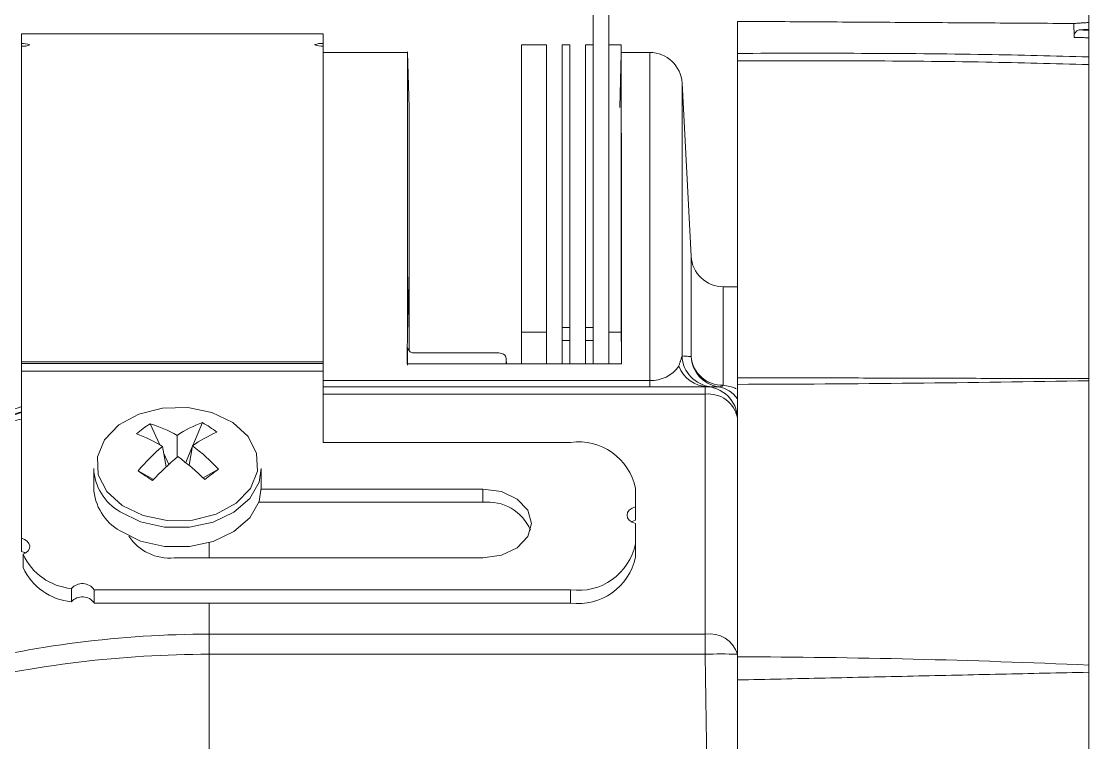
# Model space of a CAD drawing. Extents: x 8 to 113, y 2 to 87.
# Drawn here: x 78.797 to 80.848, y 38.852 to 40.237 of the extents above; entities that cross this region are included whole.
import ezdxf

# ---------------------------------------------------------------- set-up
doc = ezdxf.new("R2010")
doc.units = 0
doc.header["$MEASUREMENT"] = 0
doc.layers.add('OBJECT', color=7, linetype='CONTINUOUS')

msp = doc.modelspace()

# ---------------------------------------------------------------- linework, layer by layer
at = {"layer": 'OBJECT', "linetype": 'Continuous', "lineweight": 15}
for p, q in [((80.8476, 36.0251), (80.8476, 44.9977)), ((79.8954, 40.1612), (79.8954, 40.3427)), ((79.9254, 40.1612), (79.9254, 40.3427)), ((80.1726, 40.2375), (80.1726, 40.176)), ((79.3767, 40.2137), (78.7967, 40.2137)), ((78.7967, 40.1949), (78.7967, 40.2137)), ((79.3767, 40.1949), (79.3767, 40.2137)), ((78.7967, 40.1898), (78.7967, 40.1949)), ((78.7967, 39.5835), (78.7967, 40.1898)), ((79.3767, 40.1898), (79.3767, 40.1949)), ((79.3767, 39.5835), (79.3767, 40.1898)), ((79.5389, 40.1777), (79.3767, 40.1777)), ((79.5417, 40.072), (79.5389, 40.1776)), ((79.8056, 40.1927), (79.7576, 40.1927)), ((79.7576, 39.6405), (79.7576, 40.1927)), ((79.8056, 39.6405), (79.8056, 40.1927)), ((79.8505, 40.1927), (79.8356, 40.1927)), ((79.8356, 39.6494), (79.8356, 40.1927)), ((79.8505, 39.6494), (79.8505, 40.1927)), ((79.8954, 40.1927), (79.8805, 40.1927)), ((79.8805, 39.6494), (79.8805, 40.1927)), ((79.9494, 40.1927), (79.9254, 40.1927)), ((79.9494, 40.1927), (79.9494, 39.6405)), ((80.0043, 40.1777), (79.9494, 40.1777)), ((80.0043, 39.5476), (80.0043, 40.1777)), ((79.8954, 39.6494), (79.8954, 40.1612)), ((79.9254, 40.1612), (79.9254, 39.6405)), ((79.9494, 40.1758), (79.9467, 40.0719)), ((80.1726, 40.1614), (80.1726, 39.5449)), ((80.0836, 39.7865), (80.0662, 40.119)), ((80.0662, 40.119), (80.0662, 39.5948)), ((79.5417, 39.6381), (79.5417, 40.0727)), ((80.0836, 39.5937), (80.0836, 39.7865)), ((79.5385, 39.7587), (79.5417, 39.6381)), ((80.1726, 39.7277), (80.1455, 39.7277)), ((80.1455, 39.7277), (80.1455, 39.5387)), ((79.8356, 39.6494), (79.8505, 39.6494)), ((79.8356, 39.6243), (79.8356, 39.6494)), ((79.8505, 39.6494), (79.8505, 39.6243)), ((79.8805, 39.6494), (79.8954, 39.6494)), ((79.8805, 39.6243), (79.8805, 39.6494)), ((79.8954, 39.6494), (79.8954, 39.6243)), ((79.7576, 39.6405), (79.8056, 39.6405)), ((79.7576, 39.6405), (79.7576, 39.5798)), ((79.8056, 39.6405), (79.8056, 39.5798)), ((79.8505, 39.6243), (79.8356, 39.6243)), ((79.8356, 39.6243), (79.8356, 39.5798)), ((79.8505, 39.6243), (79.8505, 39.5798)), ((79.8954, 39.6243), (79.8805, 39.6243)), ((79.8805, 39.6243), (79.8805, 39.5798)), ((79.8954, 39.6243), (79.8954, 39.5798)), ((79.9494, 39.6405), (79.9254, 39.6405)), ((79.9254, 39.5798), (79.9254, 39.6405)), ((79.9494, 39.6226), (79.9494, 39.6405)), ((78.7967, 39.5807), (78.7967, 39.5835)), ((78.7967, 39.5835), (79.3767, 39.5835)), ((79.3767, 39.5807), (79.3767, 39.5835)), ((78.7967, 39.5658), (78.7967, 39.5807)), ((78.7967, 39.5807), (79.3767, 39.5807)), ((78.7967, 39.2449), (78.7967, 39.5658)), ((78.7967, 39.5658), (79.3767, 39.5658)), ((79.3767, 39.5658), (79.3767, 39.5807)), ((79.3767, 39.5658), (79.3767, 39.4287)), ((79.5383, 39.5798), (79.9501, 39.5798)), ((79.3767, 39.5476), (80.0043, 39.5476)), ((80.0043, 39.5476), (80.0043, 39.5359)), ((80.2449, 39.553), (80.1726, 39.5531)), ((79.3767, 39.5359), (80.1106, 39.5359)), ((80.0043, 39.5359), (79.3767, 39.5359)), ((80.1106, 39.5216), (79.3767, 39.5216)), ((80.0043, 39.5359), (80.1158, 39.536)), ((80.1106, 39.5216), (80.1106, 39.5359)), ((80.1106, 39.0606), (80.1106, 39.5216)), ((80.1726, 39.5403), (80.1726, 39.0172)), ((79.0441, 39.4646), (79.0626, 39.4243)), ((79.1446, 39.4668), (79.1263, 39.423)), ((79.096, 39.4002), (79.0958, 39.4422)), ((79.0679, 39.4213), (79.0749, 39.3817)), ((79.125, 39.4201), (79.1125, 39.3901)), ((79.1255, 39.4225), (79.1189, 39.3849)), ((79.3767, 39.4287), (79.8517, 39.4287)), ((79.0703, 39.4076), (79.0801, 39.3864)), ((78.9357, 39.3787), (78.9357, 39.3417)), ((79.1753, 39.3773), (79.146, 39.3608)), ((79.2577, 39.3417), (79.2577, 39.3787)), ((79.0211, 39.374), (79.0508, 39.3578)), ((79.2576, 39.3393), (79.6832, 39.3393)), ((79.6832, 39.3138), (79.6832, 39.3393)), ((79.9767, 39.305), (79.9767, 39.3404)), ((79.2528, 39.3138), (79.6832, 39.3138)), ((79.9767, 39.305), (79.9767, 39.2795)), ((79.9767, 39.2343), (79.9767, 39.2732)), ((78.7967, 39.2449), (78.7967, 39.2194)), ((79.1576, 39.2363), (79.1576, 39.2071)), ((79.9767, 39.2343), (79.9767, 39.2088)), ((78.8, 39.214), (78.8, 39.1886)), ((79.6832, 39.2071), (79.0902, 39.2071)), ((78.893, 39.1228), (78.893, 39.1483)), ((78.9366, 39.1459), (78.9366, 39.1204)), ((78.9366, 39.1459), (79.8517, 39.1459)), ((79.8517, 39.1204), (79.8517, 39.1459)), ((78.9366, 39.1204), (79.8517, 39.1204)), ((79.1576, 39.1204), (79.1576, 39.0606)), ((79.1576, 39.0606), (79.1576, 39.0221)), ((79.1576, 39.0606), (80.1106, 39.0606)), ((80.1106, 39.0606), (80.1106, 39.0221)), ((79.1576, 39.0221), (79.1576, 38.8122)), ((80.1106, 39.0221), (79.1576, 39.0221))]:
    msp.add_line(p, q, dxfattribs=at)
at = {"layer": 'OBJECT', "linetype": 'Continuous', "lineweight": 15, "flags": 128}
for points in [[(78.7967, 39.4864), (78.6576, 39.44), (78.6576, 39.44), (78.6576, 39.44)], [(78.9905, 39.3075), (79.0306, 39.2882), (79.0771, 39.2786), (79.1255, 39.2797), (79.1711, 39.2912), (79.2094, 39.3122), (79.2367, 39.3405), (79.2503, 39.3734), (79.2488, 39.4076), (79.2325, 39.4399), (79.2028, 39.467), (79.1628, 39.4863), (79.1163, 39.4959), (79.0678, 39.4948), (79.0222, 39.4833), (78.9839, 39.4623), (78.9566, 39.434), (78.9431, 39.4011), (78.9445, 39.3668), (78.9609, 39.3346), (78.9905, 39.3075)], [(78.9863, 39.2958), (79.0258, 39.2765), (79.0715, 39.2662), (79.1195, 39.266), (79.1655, 39.2758), (79.2053, 39.2947), (79.2355, 39.321), (79.2534, 39.3525), (79.2577, 39.3787)], [(78.9863, 39.2588), (79.0258, 39.2395), (79.0715, 39.2292), (79.1195, 39.229), (79.1655, 39.2388), (79.2053, 39.2577), (79.2355, 39.284), (79.2534, 39.3155), (79.2577, 39.3417)], [(79.6832, 39.3393), (79.719, 39.3343), (79.7493, 39.3199), (79.7696, 39.2985), (79.7767, 39.2732), (79.7696, 39.2479), (79.7493, 39.2264), (79.719, 39.2121), (79.6832, 39.2071)], [(79.9767, 39.2732), (79.9701, 39.2756), (79.9649, 39.2793), (79.9616, 39.2839), (79.9605, 39.2891), (79.9616, 39.2942), (79.9649, 39.2989), (79.9701, 39.3026), (79.9767, 39.305)], [(79.9687, 39.2764), (79.9701, 39.2771), (79.9767, 39.2795)], [(78.7967, 39.2449), (78.8029, 39.2426), (78.8079, 39.2393), (78.8113, 39.235), (78.8128, 39.2302), (78.8123, 39.2253), (78.8099, 39.2208), (78.8056, 39.2169), (78.8, 39.214)], [(78.7967, 39.2194), (78.8029, 39.2172), (78.8046, 39.2162)]]:
    msp.add_lwpolyline(points, dxfattribs=at)
at = {"layer": 'OBJECT', "linetype": 'Continuous', "lineweight": 15}
for centre, radius, start, end in [((80.8326, 40.2083), 0.0131, 104.0616, 187.6496), ((78.7994, 40.1582), 0.0368, 68.44, 94.1709), ((78.7999, 40.2227), 0.0331, 264.503, 293.1917), ((79.3742, 40.2259), 0.0362, 247.6714, 273.8772), ((79.3738, 40.1558), 0.0392, 85.7481, 109.5444), ((80.0043, 40.1157), 0.062, 3, 90), ((80.1455, 39.7897), 0.062, 183, 270), ((79.5516, 39.6144), 0.0136, 193.9531, 278.8681), ((80.1281, 39.5975), 0.062, 182.5108, 264.8717), ((80.1455, 39.5967), 0.062, 182.7994, 260.9516), ((80.1437, 39.5991), 0.0603, 185.1121, 271.7203), ((80.0067, 39.6124), 0.0648, 267.8546, 325.3299), ((80.1164, 39.5959), 0.0599, 199.9389, 269.4294), ((80.062, 82.2427), 42.7025, 270.14833, 271.05407), ((80.1106, 39.4739), 0.062, 1.1517, 89.9957), ((80.1167, 39.4652), 0.0568, 10.0798, 96.1484), ((80.1092, 38.5933), 0.9425, 88.3821, 89.1853), ((80.1369, 39.5482), 0.0128, 264.8325, 312.1191), ((80.1293, 39.4841), 0.0518, 33.3661, 82.7843), ((79.0895, 38.4041), 1.1222, 105.1246, 112.6315), ((79.1454, 39.3027), 0.191, 122.0142, 131.8138), ((78.9814, 39.2494), 0.2242, 59.3222, 73.7606), ((79.2163, 39.2638), 0.2153, 109.4637, 124.0336), ((79.0496, 39.294), 0.1972, 51.5108, 61.1938), ((78.9276, 39.1915), 0.2692, 58.588, 70.3695), ((79.2748, 39.2076), 0.2617, 113.0567, 124.7892), ((79.3192, 39.1253), 0.3883, 130.334, 140.1596), ((78.8957, 39.1187), 0.3809, 42.7657, 52.8973), ((79.8673, 39.3183), 0.1116, 11.4218, 98.0495), ((79.4248, 39.0053), 0.5139, 129.5502, 137.0246), ((78.8036, 39.0021), 0.4959, 45.8157, 53.6478), ((79.0367, 39.3834), 0.1011, 182.7049, 240.144), ((77.7241, 41.282), 2.3945, 306.5237, 307.3042), ((81.24, 42.6777), 3.9797, 236.1127, 236.5919), ((79.0367, 39.3464), 0.1011, 182.7049, 240.144), ((79.6933, 39.2257), 0.0887, 23.0745, 96.5384), ((79.0816, 39.3006), 0.0939, 213.3129, 275.2259), ((79.8673, 39.2564), 0.1116, 261.9505, 348.5782), ((78.9029, 39.2609), 0.113, 204.4774, 264.9939), ((79.8673, 39.2309), 0.1116, 261.9505, 348.5782), ((78.9029, 39.2354), 0.113, 204.4774, 264.9939), ((78.9139, 39.13), 0.0277, 34.9613, 138.8585), ((78.9139, 39.1046), 0.0277, 34.9613, 138.8585), ((79.1579, 37.0653), 1.9953, 90.0086, 104.5552), ((80.1194, 39.0057), 0.0556, 17.0331, 99.1637), ((79.1602, 36.9101), 2.112, 90.0703, 103.7166), ((80.1409, 38.0916), 0.931, 88.0509, 91.8659), ((80.1252, 22.7944), 16.2228, 87.44778, 89.83258)]:
    msp.add_arc(centre, radius, start, end, dxfattribs=at)
for points in [[(80.1726, 40.2375), (80.8192, 40.2334)], [(80.8476, 40.2353), (80.8192, 40.2334)], [(80.8192, 40.2334), (80.8196, 40.2065)], [(80.8294, 40.221), (80.8476, 40.2222)], [(80.8294, 40.221), (80.8476, 40.2206)], [(80.8476, 40.206), (80.8196, 40.2065)], [(78.8129, 40.1923), (78.8129, 40.1924)], [(79.3607, 40.1928), (79.3605, 40.1924)], [(79.5417, 39.6381), (79.5417, 39.6294)], [(79.5417, 39.6294), (79.5417, 39.6294)], [(79.5417, 39.6053), (79.5417, 39.6294)], [(79.7131, 39.6008), (79.5537, 39.601)], [(79.7287, 39.5798), (79.7284, 39.5905)], [(80.06, 39.5755), (80.0662, 39.5948)], [(80.2452, 39.553), (80.8476, 39.5513)], [(80.1106, 39.5359), (80.1158, 39.536)], [(80.1226, 39.5358), (80.1158, 39.536)], [(78.6645, 39.4533), (78.7967, 39.4975)], [(80.1158, 38.6868), (80.1106, 39.0221)], [(80.8476, 38.9875), (80.1726, 38.9726)]]:
    msp.add_open_spline(points, degree=1, dxfattribs=at)
for points, knots in [([(79.5385, 39.7587), (79.5386, 39.8016), (79.5387, 39.8877), (79.5388, 39.9913), (79.5388, 40.0746), (79.5389, 40.1346), (79.5389, 40.1678), (79.5389, 40.1816), (79.5389, 40.1776), (79.5389, 40.1776)], [0, 0, 0, 0, 0.164124, 0.329387, 0.498245, 0.668344, 0.832468, 0.997732, 1, 1, 1, 1]), ([(80.1726, 40.176), (80.3317, 40.1763), (80.5567, 40.1767), (80.7817, 40.171), (80.8476, 40.1693)], [0, 0, 0, 0, 0.707204, 1, 1, 1, 1]), ([(79.9494, 40.1758), (79.9494, 40.175), (79.9494, 40.1734), (79.9495, 40.1423), (79.9495, 40.0886), (79.9496, 40.0103), (79.9497, 39.9023), (79.9498, 39.763), (79.95, 39.641), (79.9501, 39.5798)], [0, 0, 0, 0, 0.113769, 0.250999, 0.38823, 0.529447, 0.670665, 0.834511, 1, 1, 1, 1]), ([(80.1726, 40.1614), (80.1726, 40.1617), (80.1726, 40.1622), (80.1726, 40.1651), (80.1726, 40.1691), (80.1726, 40.173), (80.1726, 40.1753), (80.1726, 40.176)], [0, 0, 0, 0, 0.227366, 0.454733, 0.682099, 0.909464, 1, 1, 1, 1]), ([(80.8476, 40.1546), (80.7817, 40.1563), (80.5567, 40.1622), (80.3317, 40.1618), (80.1726, 40.1614)], [0, 0, 0, 0, 0.292954, 1, 1, 1, 1]), ([(79.5383, 39.5798), (79.5383, 39.5937), (79.5384, 39.6217), (79.5384, 39.6618), (79.5385, 39.7082), (79.5385, 39.7395), (79.5385, 39.7587)], [0, 0, 0, 0, 0.218765, 0.43753, 0.656295, 1, 1, 1, 1]), ([(79.5384, 39.6112), (79.5384, 39.6078), (79.5384, 39.5965), (79.5384, 39.585), (79.5384, 39.577)], [0, 0, 0, 0, 0.298618, 1, 1, 1, 1]), ([(79.7284, 39.5905), (79.7282, 39.592), (79.7276, 39.5947), (79.724, 39.598), (79.7195, 39.6), (79.7157, 39.6007), (79.7136, 39.6008), (79.7131, 39.6008)], [0, 0, 0, 0, 0.29148, 0.56099, 0.754894, 0.949736, 1, 1, 1, 1]), ([(79.7284, 39.5798), (79.7284, 39.5808), (79.7284, 39.5838), (79.7284, 39.5874), (79.7284, 39.59), (79.7284, 39.5905)], [0, 0, 0, 0, 0.28187, 0.850451, 1, 1, 1, 1]), ([(80.0662, 39.5948), (80.0685, 39.5947), (80.0753, 39.5943), (80.0803, 39.5939), (80.0836, 39.5937)], [0, 0, 0, 0, 0.33844, 1, 1, 1, 1]), ([(80.1726, 39.5403), (80.1726, 39.5451), (80.1726, 39.5515), (80.1726, 39.5519), (80.1726, 39.552)], [0, 0, 0, 0, 0.732612, 1, 1, 1, 1]), ([(80.1455, 39.5387), (80.154, 39.5372), (80.1636, 39.5354), (80.1695, 39.5323), (80.1702, 39.5319)], [0, 0, 0, 0, 0.887609, 1, 1, 1, 1]), ([(78.7967, 39.4738), (78.7909, 39.4722), (78.7421, 39.4592), (78.6954, 39.4412), (78.6542, 39.4254)], [0, 0, 0, 0, 0.118347, 1, 1, 1, 1]), ([(80.1726, 38.9726), (80.1726, 38.9807), (80.1726, 38.9968), (80.1726, 39.0104), (80.1726, 39.0172)], [0, 0, 0, 0, 0.49976, 1, 1, 1, 1]), ([(80.1726, 38.8049), (80.1726, 38.8362), (80.1726, 38.8921), (80.1726, 38.948), (80.1726, 38.9726)], [0, 0, 0, 0, 0.56, 1, 1, 1, 1])]:
    msp.add_open_spline(points, degree=3, knots=knots, dxfattribs=at)

doc.saveas('drawing.dxf')
